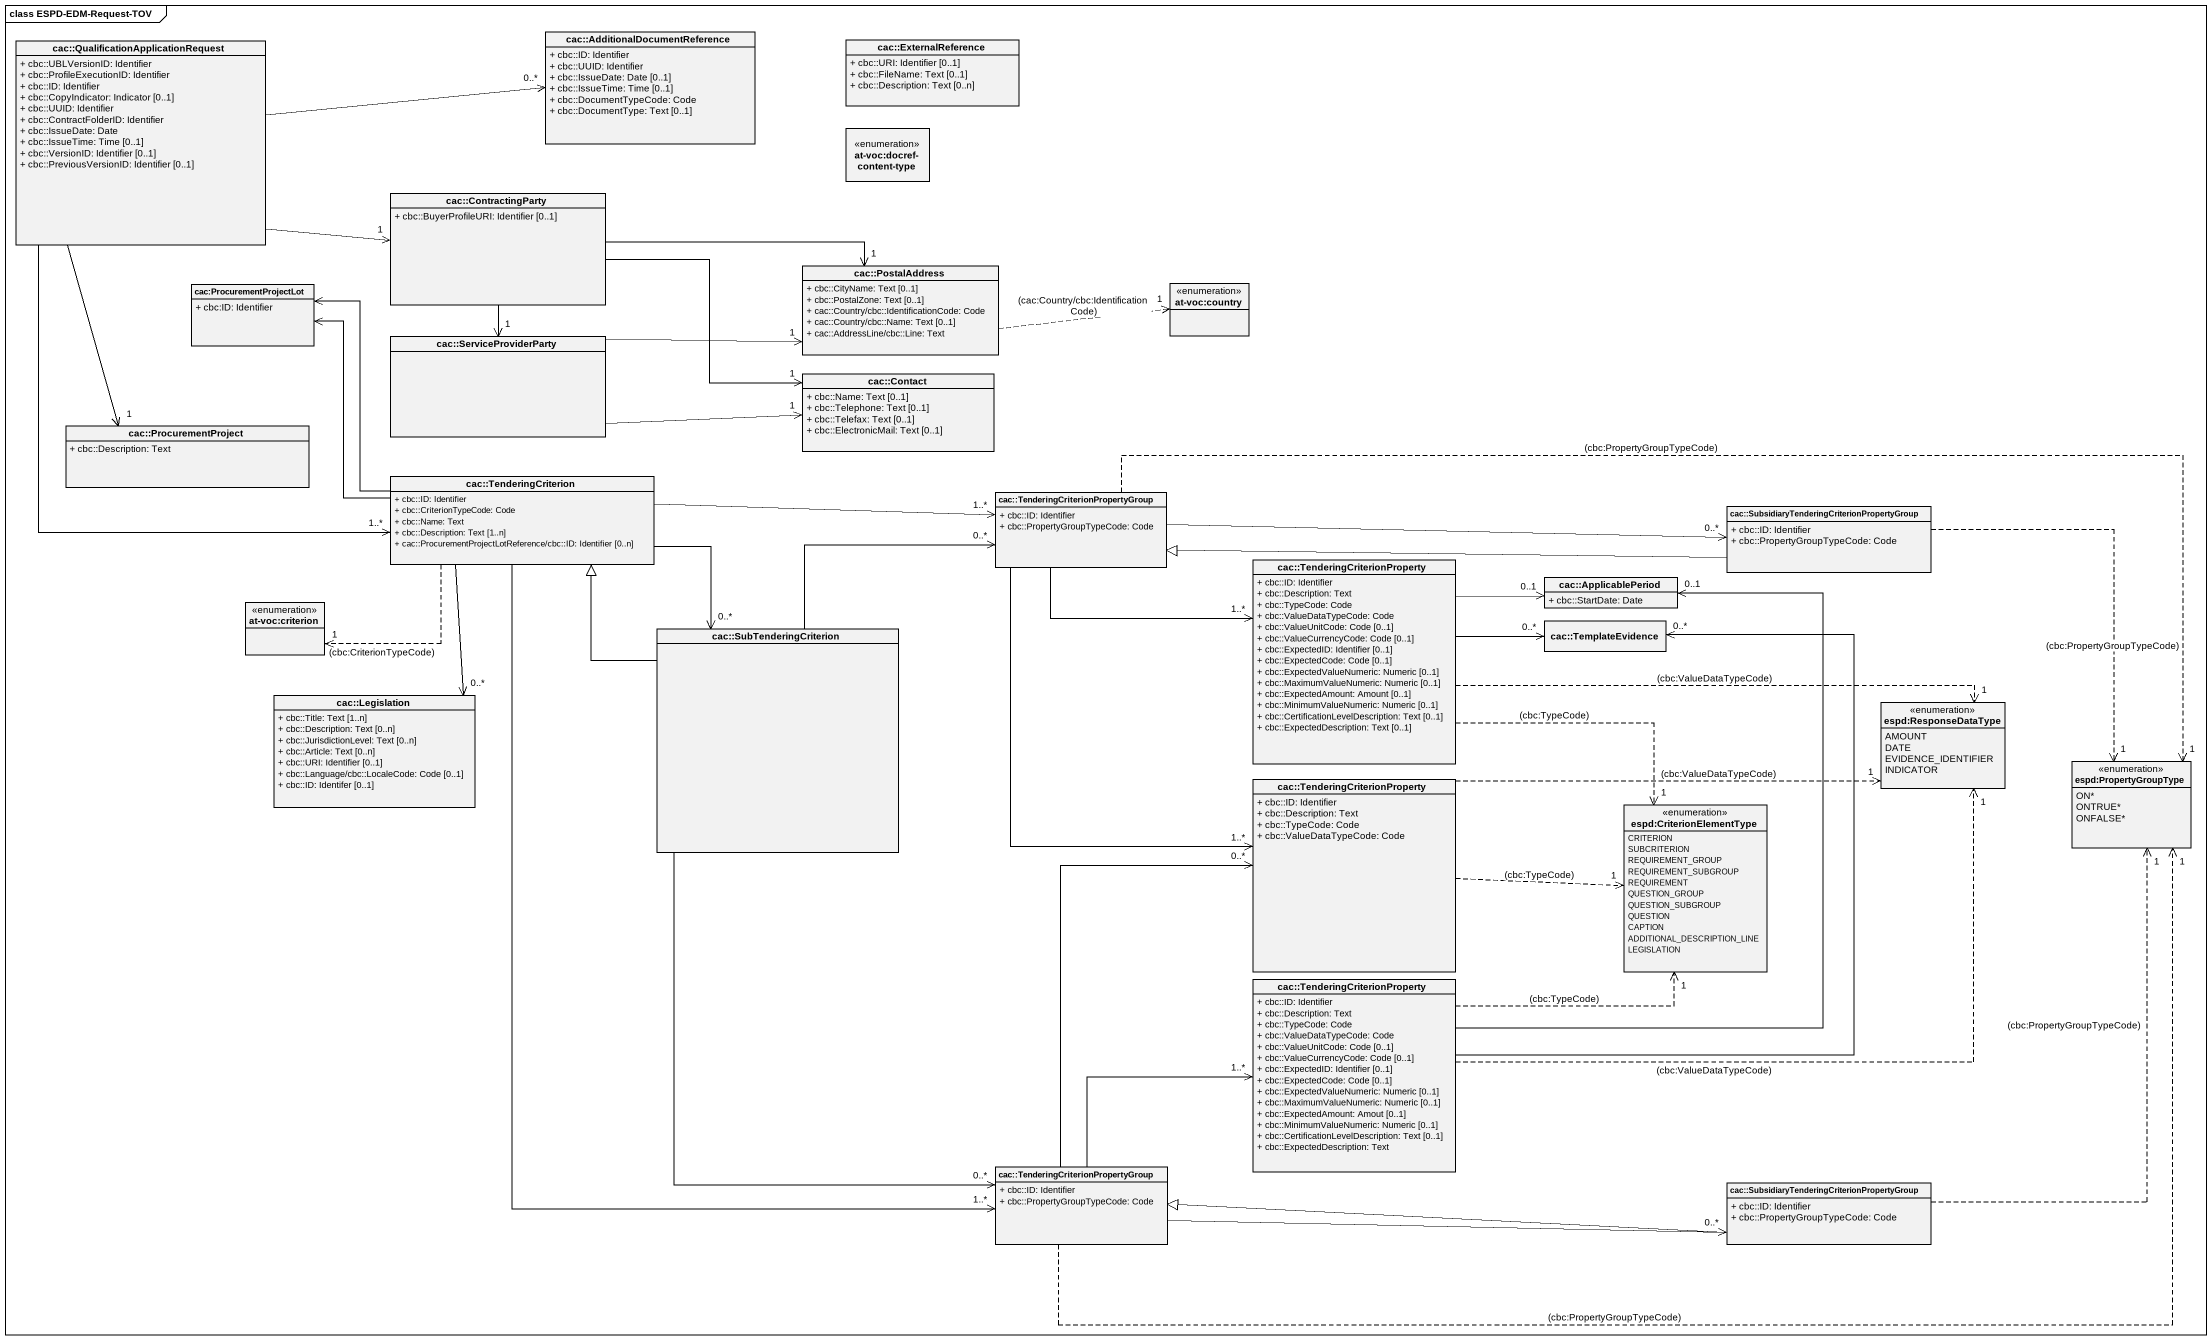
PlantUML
@startuml
mainframe class ESPD-EDM-Request-TOV
hide circle
hide empty members
skinparam classAttributeIconSize 0
class "cac::QualificationApplicationRequest" as cac_QualificationApplication {
  + cbc::UBLVersionID: Identifier
  + cbc::ProfileExecutionID: Identifier
  + cbc::ID: Identifier
  + cbc::CopyIndicator: Indicator [0..1]
  + cbc::UUID: Identifier
  + cbc::ContractFolderID: Identifier
  + cbc::IssueDate: Date
  + cbc::IssueTime: Time [0..1]
  + cbc::VersionID: Identifier [0..1]
  + cbc::PreviousVersionID: Identifier [0..1]
}
class "cac::AdditionalDocumentReference" as cac_AdditionalDocumentRefere {
  + cbc::ID: Identifier
  + cbc::UUID: Identifier
  + cbc::IssueDate: Date [0..1]
  + cbc::IssueTime: Time [0..1]
  + cbc::DocumentTypeCode: Code
  + cbc::DocumentType: Text [0..1]
}
class "cac::ExternalReference" as cac_ExternalReference {
  + cbc::URI: Identifier [0..1]
  + cbc::FileName: Text [0..1]
  + cbc::Description: Text [0..n]
}
enum "at-voc:docref-content-type" as at_voc_docref_content_type
class "cac::ContractingParty" as cac_ContractingParty {
  + cbc::BuyerProfileURI: Identifier [0..1]
}
class "cac:ProcurementProjectLot" as cac_ProcurementProjectLot {
  + cbc:ID: Identifier
}
class "cac::PostalAddress" as cac_PostalAddress {
  + cbc::CityName: Text [0..1]
  + cbc::PostalZone: Text [0..1]
  + cac::Country/cbc::IdentificationCode: Code
  + cac::Country/cbc::Name: Text [0..1]
  + cac::AddressLine/cbc::Line: Text
}
enum "at-voc:country" as at_voc_country
class "cac::ServiceProviderParty" as cac_ServiceProviderParty
class "cac::Contact" as cac_Contact {
  + cbc::Name: Text [0..1]
  + cbc::Telephone: Text [0..1]
  + cbc::Telefax: Text [0..1]
  + cbc::ElectronicMail: Text [0..1]
}
class "cac::ProcurementProject" as cac_ProcurementProject {
  + cbc::Description: Text
}
class "cac::TenderingCriterion" as cac_TenderingCriterion {
  + cbc::ID: Identifier
  + cbc::CriterionTypeCode: Code
  + cbc::Name: Text
  + cbc::Description: Text [1..n]
  + cac::ProcurementProjectLotReference/cbc::ID: Identifier [0..n]
}
class "cac::TenderingCriterionPropertyGroup" as cac_TenderingCriterionProper {
  + cbc::ID: Identifier
  + cbc::PropertyGroupTypeCode: Code
}
class "cac::SubsidiaryTenderingCriterionPropertyGroup" as cac_SubsidiaryTenderingCrite {
  + cbc::ID: Identifier
  + cbc::PropertyGroupTypeCode: Code
}
class "cac::TenderingCriterionProperty" as cac_TenderingCriterionProper_2 {
  + cbc::ID: Identifier
  + cbc::Description: Text
  + cbc::TypeCode: Code
  + cbc::ValueDataTypeCode: Code
  + cbc::ValueUnitCode: Code [0..1]
  + cbc::ValueCurrencyCode: Code [0..1]
  + cbc::ExpectedID: Identifier [0..1]
  + cbc::ExpectedCode: Code [0..1]
  + cbc::ExpectedValueNumeric: Numeric [0..1]
  + cbc::MaximumValueNumeric: Numeric [0..1]
  + cbc::ExpectedAmount: Amount [0..1]
  + cbc::MinimumValueNumeric: Numeric [0..1]
  + cbc::CertificationLevelDescription: Text [0..1]
  + cbc::ExpectedDescription: Text [0..1]
}
enum "at-voc:criterion" as at_voc_criterion
class "cac::ApplicablePeriod" as cac_ApplicablePeriod {
  + cbc::StartDate: Date
}
class "cac::SubTenderingCriterion" as cac_SubTenderingCriterion
class "cac::TemplateEvidence" as cac_TemplateEvidence
class "cac::Legislation" as cac_Legislation {
  + cbc::Title: Text [1..n]
  + cbc::Description: Text [0..n]
  + cbc::JurisdictionLevel: Text [0..n]
  + cbc::Article: Text [0..n]
  + cbc::URI: Identifier [0..1]
  + cbc::Language/cbc::LocaleCode: Code [0..1]
  + cbc::ID: Identifer [0..1]
}
enum "espd:ResponseDataType" as espd_ResponseDataType {
  AMOUNT
  DATE
  EVIDENCE_IDENTIFIER
  INDICATOR
}
enum "espd:PropertyGroupType" as espd_PropertyGroupType {
  ON*
  ONTRUE*
  ONFALSE*
}
class "cac::TenderingCriterionProperty" as cac_TenderingCriterionProper_3 {
  + cbc::ID: Identifier
  + cbc::Description: Text
  + cbc::TypeCode: Code
  + cbc::ValueDataTypeCode: Code
}
enum "espd:CriterionElementType" as espd_CriterionElementType {
  CRITERION
  SUBCRITERION
  REQUIREMENT_GROUP
  REQUIREMENT_SUBGROUP
  REQUIREMENT
  QUESTION_GROUP
  QUESTION_SUBGROUP
  QUESTION
  CAPTION
  ADDITIONAL_DESCRIPTION_LINE
  LEGISLATION
}
class "cac::TenderingCriterionProperty" as cac_TenderingCriterionProper_4 {
  + cbc::ID: Identifier
  + cbc::Description: Text
  + cbc::TypeCode: Code
  + cbc::ValueDataTypeCode: Code
  + cbc::ValueUnitCode: Code [0..1]
  + cbc::ValueCurrencyCode: Code [0..1]
  + cbc::ExpectedID: Identifier [0..1]
  + cbc::ExpectedCode: Code [0..1]
  + cbc::ExpectedValueNumeric: Numeric [0..1]
  + cbc::MaximumValueNumeric: Numeric [0..1]
  + cbc::ExpectedAmount: Amout [0..1]
  + cbc::MinimumValueNumeric: Numeric [0..1]
  + cbc::CertificationLevelDescription: Text [0..1]
  + cbc::ExpectedDescription: Text
}
class "cac::TenderingCriterionPropertyGroup" as cac_TenderingCriterionProper_5 {
  + cbc::ID: Identifier
  + cbc::PropertyGroupTypeCode: Code
}
class "cac::SubsidiaryTenderingCriterionPropertyGroup" as cac_SubsidiaryTenderingCrite_2 {
  + cbc::ID: Identifier
  + cbc::PropertyGroupTypeCode: Code
}
cac_QualificationApplication -right-> "0..*" cac_AdditionalDocumentRefere
cac_QualificationApplication -right-> "1" cac_ContractingParty
cac_QualificationApplication --> "1" cac_ProcurementProject
cac_QualificationApplication --> "1..*" cac_TenderingCriterion
cac_ContractingParty -right-> "1" cac_PostalAddress
cac_ContractingParty --> "1" cac_ServiceProviderParty
cac_ContractingParty -right-> "1" cac_Contact
cac_PostalAddress .right.> "1" at_voc_country : (cac:Country/cbc:IdentificationCode)
cac_ServiceProviderParty -right-> "1" cac_PostalAddress
cac_ServiceProviderParty -right-> "1" cac_Contact
cac_TenderingCriterion -up-> cac_ProcurementProjectLot
cac_TenderingCriterion -up-> cac_ProcurementProjectLot
cac_TenderingCriterion -right-> "1..*" cac_TenderingCriterionProper
cac_TenderingCriterion .left.> "1" at_voc_criterion : (cbc:CriterionTypeCode)
cac_TenderingCriterion --> "0..*" cac_SubTenderingCriterion
cac_TenderingCriterion --> "0..*" cac_Legislation
cac_TenderingCriterion --> "1..*" cac_TenderingCriterionProper_5
cac_TenderingCriterionProper -right-> "0..*" cac_SubsidiaryTenderingCrite
cac_TenderingCriterionProper -right-> "1..*" cac_TenderingCriterionProper_2
cac_TenderingCriterionProper .right.> "1" espd_PropertyGroupType : (cbc:PropertyGroupTypeCode)
cac_TenderingCriterionProper --> "1..*" cac_TenderingCriterionProper_3
cac_SubsidiaryTenderingCrite -left-|> cac_TenderingCriterionProper
cac_SubsidiaryTenderingCrite ..> "1" espd_PropertyGroupType : (cbc:PropertyGroupTypeCode)
cac_TenderingCriterionProper_2 -right-> "0..1" cac_ApplicablePeriod
cac_TenderingCriterionProper_2 -right-> "0..*" cac_TemplateEvidence
cac_TenderingCriterionProper_2 .right.> "1" espd_ResponseDataType : (cbc:ValueDataTypeCode)
cac_TenderingCriterionProper_2 ..> "1" espd_CriterionElementType : (cbc:TypeCode)
cac_SubTenderingCriterion -up-|> cac_TenderingCriterion
cac_SubTenderingCriterion -up-> "0..*" cac_TenderingCriterionProper
cac_SubTenderingCriterion --> "0..*" cac_TenderingCriterionProper_5
cac_TenderingCriterionProper_3 .right.> "1" espd_ResponseDataType : (cbc:ValueDataTypeCode)
cac_TenderingCriterionProper_3 .right.> "1" espd_CriterionElementType : (cbc:TypeCode)
cac_TenderingCriterionProper_4 -up-> "0..1" cac_ApplicablePeriod
cac_TenderingCriterionProper_4 -up-> "0..*" cac_TemplateEvidence
cac_TenderingCriterionProper_4 .right.> "1" espd_ResponseDataType : (cbc:ValueDataTypeCode)
cac_TenderingCriterionProper_4 .right.> "1" espd_CriterionElementType : (cbc:TypeCode)
cac_TenderingCriterionProper_5 .right.> "1" espd_PropertyGroupType : (cbc:PropertyGroupTypeCode)
cac_TenderingCriterionProper_5 -up-> "0..*" cac_TenderingCriterionProper_3
cac_TenderingCriterionProper_5 -right-> "1..*" cac_TenderingCriterionProper_4
cac_TenderingCriterionProper_5 -right-> "0..*" cac_SubsidiaryTenderingCrite_2
cac_SubsidiaryTenderingCrite_2 .up.> "1" espd_PropertyGroupType : (cbc:PropertyGroupTypeCode)
cac_SubsidiaryTenderingCrite_2 -left-|> cac_TenderingCriterionProper_5
@enduml
